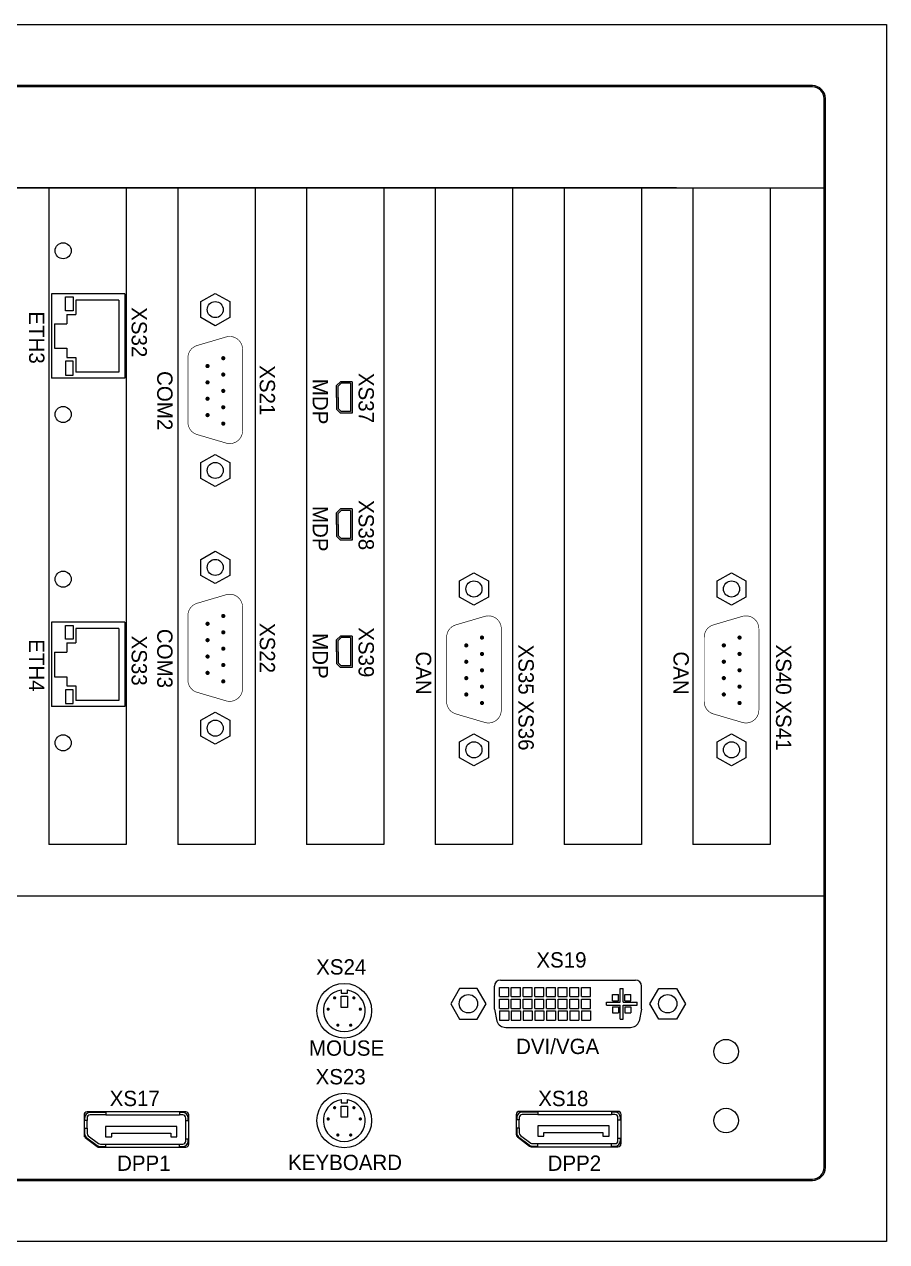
# Model space of a CAD drawing. Extents: x -2364 to 9601, y -871 to 1549.
# Drawn here: x 6161.4 to 6302.1, y -620.5 to -421.9 of the extents above; entities that cross this region are included whole.
import ezdxf

# ---------------------------------------------------------------- set-up
doc = ezdxf.new("R2010")
doc.units = 0
doc.layers.get('0').update_dxf_attribs({"linetype": 'CONTINUOUS'})
doc.layers.add('NRS', color=1, linetype='CONTINUOUS')

msp = doc.modelspace()

# ---------------------------------------------------------------- linework, layer by layer
at = {"color": 7, "lineweight": 13}
for p, q in [((6290.00172, -431.91984), (5842.57026, -431.91984)), ((6290.00172, -432.1299), (5842.57026, -432.1299)), ((6291.89228, -608.37169), (6291.89228, -434.02046)), ((6292.10234, -608.37169), (6292.10234, -434.02046)), ((6029.87117, -448.56369), (6291.89228, -448.56369)), ((6267.84423, -448.56369), (6108.49754, -448.56369)), ((6165.46338, -448.56369), (6165.46338, -555.69517)), ((6165.46338, -448.56369), (6165.46338, -555.69517)), ((6165.46338, -448.56369), (6165.46338, -555.69517)), ((6178.06708, -448.56369), (6178.06708, -555.69517)), ((6178.06708, -448.56369), (6178.06708, -555.69517)), ((6178.06708, -448.56369), (6178.06708, -555.69517)), ((6178.06708, -448.56369), (6178.06708, -555.69517)), ((6178.06708, -448.56369), (6178.06708, -555.69517)), ((6178.06708, -448.56369), (6178.06708, -555.69517)), ((6186.46955, -448.56369), (6186.46955, -555.69517)), ((6186.46955, -448.56369), (6186.46955, -555.69517)), ((6186.46955, -448.56369), (6186.46955, -555.69517)), ((6186.46955, -448.56369), (6186.46955, -555.69517)), ((6199.07325, -448.56369), (6199.07325, -555.69517)), ((6199.07325, -448.56369), (6199.07325, -555.69517)), ((6199.07325, -448.56369), (6199.07325, -555.69517)), ((6199.07325, -448.56369), (6199.07325, -555.69517)), ((6199.07325, -448.56369), (6199.07325, -555.69517)), ((6199.07325, -448.56369), (6199.07325, -555.69517)), ((6199.07325, -448.56369), (6199.07325, -555.69517)), ((6199.07325, -448.56369), (6199.07325, -555.69517)), ((6207.47572, -448.56369), (6207.47572, -555.69517)), ((6220.07942, -448.56369), (6220.07942, -555.69517)), ((6220.07942, -448.56369), (6220.07942, -555.69517)), ((6228.48189, -448.56369), (6228.48189, -555.69517)), ((6228.48189, -448.56369), (6228.48189, -555.69517)), ((6241.0856, -448.56369), (6241.0856, -555.69517)), ((6241.0856, -448.56369), (6241.0856, -555.69517)), ((6241.0856, -448.56369), (6241.0856, -555.69517)), ((6241.0856, -448.56369), (6241.0856, -555.69517)), ((6249.48806, -448.56369), (6249.48806, -555.69517)), ((6262.09177, -448.56369), (6262.09177, -555.69517)), ((6270.49424, -448.56369), (6270.49424, -555.69517)), ((6270.49424, -448.56369), (6270.49424, -555.69517)), ((6283.09794, -448.56369), (6283.09794, -555.69517)), ((6283.09794, -448.56369), (6283.09794, -555.69517)), ((6283.09794, -448.56369), (6283.09794, -555.69517)), ((6165.85649, -465.8828), (6165.85649, -479.6328)), ((6177.85649, -465.8828), (6165.85649, -465.8828)), ((6168.15363, -468.6328), (6168.15363, -466.3828)), ((6168.15363, -466.3828), (6169.40363, -466.3828)), ((6169.40363, -466.3828), (6169.40363, -468.6328)), ((6177.85649, -465.8828), (6177.85649, -479.6328)), ((6190.22074, -467.13977), (6192.58132, -465.82834)), ((6192.58132, -465.82834), (6194.94191, -467.13977)), ((6169.85649, -466.8828), (6169.85649, -469.2578)), ((6176.85649, -466.8828), (6169.85649, -466.8828)), ((6176.85649, -466.8828), (6176.85649, -478.6328)), ((6190.22074, -469.76265), (6190.22074, -467.13977)), ((6194.94191, -467.13977), (6194.94191, -469.76265)), ((6169.40363, -468.6328), (6168.15363, -468.6328)), ((6168.35649, -469.2578), (6169.85649, -469.2578)), ((6168.35649, -469.2578), (6168.35649, -470.7578)), ((6192.58132, -471.07409), (6190.22074, -469.76265)), ((6194.94191, -469.76265), (6192.58132, -471.07409)), ((6166.35649, -470.7578), (6166.35649, -474.7578)), ((6166.35649, -470.7578), (6168.35649, -470.7578)), ((6166.35649, -474.7578), (6168.35649, -474.7578)), ((6168.35649, -474.7578), (6168.35649, -476.2578)), ((6168.35649, -476.2578), (6169.85649, -476.2578)), ((6169.85649, -476.2578), (6169.85649, -478.6328)), ((6169.40363, -476.8828), (6168.15363, -476.8828)), ((6168.15363, -476.8828), (6168.15363, -479.1328)), ((6169.40363, -479.1328), (6169.40363, -476.8828)), ((6177.85649, -479.6328), (6165.85649, -479.6328)), ((6168.15363, -479.1328), (6169.40363, -479.1328)), ((6176.85649, -478.6328), (6169.85649, -478.6328)), ((6190.22074, -493.36853), (6192.58132, -492.05709)), ((6192.58132, -492.05709), (6194.94191, -493.36853)), ((6190.22074, -495.9914), (6190.22074, -493.36853)), ((6194.94191, -493.36853), (6194.94191, -495.9914)), ((6192.58132, -497.30284), (6190.22074, -495.9914)), ((6194.94191, -495.9914), (6192.58132, -497.30284)), ((6190.22074, -509.18382), (6192.58132, -507.87238)), ((6192.58132, -507.87238), (6194.94191, -509.18382)), ((6190.22074, -511.80669), (6190.22074, -509.18382)), ((6194.94191, -509.18382), (6194.94191, -511.80669)), ((6192.58132, -513.11813), (6190.22074, -511.80669)), ((6194.94191, -511.80669), (6192.58132, -513.11813)), ((6232.42316, -512.70769), (6234.78374, -511.39625)), ((6234.78374, -511.39625), (6237.14433, -512.70769)), ((6274.4355, -512.70769), (6276.79609, -511.39625)), ((6276.79609, -511.39625), (6279.15667, -512.70769)), ((6232.42316, -515.33057), (6232.42316, -512.70769)), ((6237.14433, -512.70769), (6237.14433, -515.33057)), ((6274.4355, -515.33057), (6274.4355, -512.70769)), ((6279.15667, -512.70769), (6279.15667, -515.33057)), ((6234.78374, -516.642), (6232.42316, -515.33057)), ((6237.14433, -515.33057), (6234.78374, -516.642)), ((6276.79609, -516.642), (6274.4355, -515.33057)), ((6279.15667, -515.33057), (6276.79609, -516.642)), ((6165.85649, -519.44853), (6165.85649, -533.19853)), ((6177.85649, -519.44853), (6165.85649, -519.44853)), ((6168.15363, -522.19853), (6168.15363, -519.94853)), ((6168.15363, -519.94853), (6169.40363, -519.94853)), ((6169.40363, -519.94853), (6169.40363, -522.19853)), ((6177.85649, -519.44853), (6177.85649, -533.19853)), ((6169.85649, -520.44853), (6169.85649, -522.82353)), ((6176.85649, -520.44853), (6169.85649, -520.44853)), ((6176.85649, -520.44853), (6176.85649, -532.19853)), ((6169.40363, -522.19853), (6168.15363, -522.19853)), ((6168.35649, -522.82353), (6169.85649, -522.82353)), ((6168.35649, -522.82353), (6168.35649, -524.32353)), ((6166.35649, -524.32353), (6166.35649, -528.32353)), ((6166.35649, -524.32353), (6168.35649, -524.32353)), ((6166.35649, -528.32353), (6168.35649, -528.32353)), ((6168.35649, -528.32353), (6168.35649, -529.82353)), ((6168.35649, -529.82353), (6169.85649, -529.82353)), ((6169.85649, -529.82353), (6169.85649, -532.19853)), ((6169.40363, -530.44853), (6168.15363, -530.44853)), ((6168.15363, -530.44853), (6168.15363, -532.69853)), ((6169.40363, -532.69853), (6169.40363, -530.44853)), ((6177.85649, -533.19853), (6165.85649, -533.19853)), ((6168.15363, -532.69853), (6169.40363, -532.69853)), ((6176.85649, -532.19853), (6169.85649, -532.19853)), ((6190.22074, -535.41257), (6192.58132, -534.10113)), ((6192.58132, -534.10113), (6194.94191, -535.41257)), ((6190.22074, -538.03544), (6190.22074, -535.41257)), ((6194.94191, -535.41257), (6194.94191, -538.03544)), ((6192.58132, -539.34688), (6190.22074, -538.03544)), ((6194.94191, -538.03544), (6192.58132, -539.34688)), ((6232.42316, -538.93644), (6234.78374, -537.62501)), ((6234.78374, -537.62501), (6237.14433, -538.93644)), ((6274.4355, -538.93644), (6276.79609, -537.62501)), ((6276.79609, -537.62501), (6279.15667, -538.93644)), ((6232.42316, -541.55932), (6232.42316, -538.93644)), ((6237.14433, -538.93644), (6237.14433, -541.55932)), ((6274.4355, -541.55932), (6274.4355, -538.93644)), ((6279.15667, -538.93644), (6279.15667, -541.55932)), ((6234.78374, -542.87076), (6232.42316, -541.55932)), ((6237.14433, -541.55932), (6234.78374, -542.87076)), ((6276.79609, -542.87076), (6274.4355, -541.55932)), ((6279.15667, -541.55932), (6276.79609, -542.87076)), ((6178.06708, -555.69517), (6165.46338, -555.69517)), ((6178.06708, -555.69517), (6165.46338, -555.69517)), ((6178.06708, -555.69517), (6165.46338, -555.69517)), ((6178.06708, -555.69517), (6165.46338, -555.69517)), ((6199.07325, -555.69517), (6186.46955, -555.69517)), ((6199.07325, -555.69517), (6186.46955, -555.69517)), ((6199.07325, -555.69517), (6186.46955, -555.69517)), ((6199.07325, -555.69517), (6186.46955, -555.69517)), ((6220.07942, -555.69517), (6207.47572, -555.69517)), ((6220.07942, -555.69517), (6207.47572, -555.69517)), ((6220.07942, -555.69517), (6207.47572, -555.69517)), ((6241.0856, -555.69517), (6228.48189, -555.69517)), ((6241.0856, -555.69517), (6228.48189, -555.69517)), ((6262.09177, -555.69517), (6249.48806, -555.69517)), ((6283.09794, -555.69517), (6270.49424, -555.69517)), ((6283.09794, -555.69517), (6270.49424, -555.69517)), ((6291.89228, -564.09764), (6029.87117, -564.09764)), ((6213.10379, -579.39907), (6213.10379, -579.92365)), ((6214.15294, -579.92365), (6214.15294, -579.39907)), ((6232.44083, -579.16743), (6230.99745, -581.66743)), ((6235.32758, -579.16743), (6232.44083, -579.16743)), ((6236.77096, -581.66743), (6235.32758, -579.16743)), ((6238.13421, -582.52743), (6238.13421, -578.80743)), ((6238.97421, -580.51243), (6238.97421, -579.01243)), ((6238.97421, -579.01243), (6240.47421, -579.01243)), ((6239.13421, -577.80743), (6261.13421, -577.80743)), ((6240.47421, -580.51243), (6240.47421, -579.01243)), ((6240.87921, -580.51243), (6240.87921, -579.01243)), ((6240.87921, -579.01243), (6242.37921, -579.01243)), ((6242.37921, -580.51243), (6242.37921, -579.01243)), ((6242.78421, -580.51243), (6242.78421, -579.01243)), ((6242.78421, -579.01243), (6244.28421, -579.01243)), ((6244.28421, -580.51243), (6244.28421, -579.01243)), ((6244.68921, -580.51243), (6244.68921, -579.01243)), ((6244.68921, -579.01243), (6246.18921, -579.01243)), ((6246.18921, -580.51243), (6246.18921, -579.01243)), ((6246.59421, -580.51243), (6246.59421, -579.01243)), ((6246.59421, -579.01243), (6248.09421, -579.01243)), ((6248.09421, -580.51243), (6248.09421, -579.01243)), ((6248.49921, -580.51243), (6248.49921, -579.01243)), ((6248.49921, -579.01243), (6249.99921, -579.01243)), ((6249.99921, -580.51243), (6249.99921, -579.01243)), ((6250.40421, -580.51243), (6250.40421, -579.01243)), ((6250.40421, -579.01243), (6251.90421, -579.01243)), ((6251.90421, -580.51243), (6251.90421, -579.01243)), ((6252.30921, -580.51243), (6252.30921, -579.01243)), ((6252.30921, -579.01243), (6253.80921, -579.01243)), ((6253.80921, -580.51243), (6253.80921, -579.01243)), ((6258.63421, -581.41743), (6258.63421, -579.16743)), ((6258.63421, -579.16743), (6259.13421, -579.16743)), ((6259.13421, -581.41743), (6259.13421, -579.16743)), ((6262.13421, -582.52743), (6262.13421, -578.80743)), ((6263.49745, -581.66743), (6264.94083, -579.16743)), ((6264.94083, -579.16743), (6267.82758, -579.16743)), ((6267.82758, -579.16743), (6269.27096, -581.66743)), ((6213.10379, -579.92365), (6214.15294, -579.92365)), ((6213.10379, -582.28423), (6213.10379, -580.44822)), ((6213.10379, -580.44822), (6214.15294, -580.44822)), ((6214.15294, -580.44822), (6214.15294, -582.28423)), ((6230.99745, -581.66743), (6232.44083, -584.16743)), ((6235.32758, -584.16743), (6236.77096, -581.66743)), ((6238.97421, -580.51243), (6240.47421, -580.51243)), ((6238.97421, -582.41743), (6238.97421, -580.91743)), ((6238.97421, -580.91743), (6240.47421, -580.91743)), ((6240.47421, -582.41743), (6240.47421, -580.91743)), ((6240.87921, -580.51243), (6242.37921, -580.51243)), ((6240.87921, -580.91743), (6242.37921, -580.91743)), ((6240.87921, -582.41743), (6240.87921, -580.91743)), ((6242.37921, -582.41743), (6242.37921, -580.91743)), ((6242.78421, -580.51243), (6244.28421, -580.51243)), ((6242.78421, -580.91743), (6244.28421, -580.91743)), ((6242.78421, -582.41743), (6242.78421, -580.91743)), ((6244.28421, -582.41743), (6244.28421, -580.91743)), ((6244.68921, -580.51243), (6246.18921, -580.51243)), ((6244.68921, -580.91743), (6246.18921, -580.91743)), ((6244.68921, -582.41743), (6244.68921, -580.91743)), ((6246.18921, -582.41743), (6246.18921, -580.91743)), ((6246.59421, -580.51243), (6248.09421, -580.51243)), ((6246.59421, -580.91743), (6248.09421, -580.91743)), ((6246.59421, -582.41743), (6246.59421, -580.91743)), ((6248.09421, -582.41743), (6248.09421, -580.91743)), ((6248.49921, -580.51243), (6249.99921, -580.51243)), ((6248.49921, -580.91743), (6249.99921, -580.91743)), ((6248.49921, -582.41743), (6248.49921, -580.91743)), ((6249.99921, -582.41743), (6249.99921, -580.91743)), ((6250.40421, -580.51243), (6251.90421, -580.51243)), ((6250.40421, -580.91743), (6251.90421, -580.91743)), ((6250.40421, -582.41743), (6250.40421, -580.91743)), ((6251.90421, -582.41743), (6251.90421, -580.91743)), ((6252.30921, -580.51243), (6253.80921, -580.51243)), ((6252.30921, -580.91743), (6253.80921, -580.91743)), ((6252.30921, -582.41743), (6252.30921, -580.91743)), ((6253.80921, -582.41743), (6253.80921, -580.91743)), ((6256.38421, -581.41743), (6258.63421, -581.41743)), ((6256.38421, -581.91743), (6256.38421, -581.41743)), ((6257.38421, -581.16743), (6257.38421, -580.16743)), ((6257.38421, -580.16743), (6258.38421, -580.16743)), ((6257.38421, -581.16743), (6258.38421, -581.16743)), ((6258.38421, -581.16743), (6258.38421, -580.16743)), ((6259.13421, -581.41743), (6261.38421, -581.41743)), ((6259.38421, -581.16743), (6259.38421, -580.16743)), ((6259.38421, -580.16743), (6260.38421, -580.16743)), ((6259.38421, -581.16743), (6260.38421, -581.16743)), ((6260.38421, -581.16743), (6260.38421, -580.16743)), ((6261.38421, -581.91743), (6261.38421, -581.41743)), ((6264.94083, -584.16743), (6263.49745, -581.66743)), ((6269.27096, -581.66743), (6267.82758, -584.16743)), ((6214.15294, -582.28423), (6213.10379, -582.28423)), ((6238.13421, -582.52743), (6238.54232, -584.50178)), ((6238.97421, -582.41743), (6240.47421, -582.41743)), ((6238.97421, -582.82243), (6238.97421, -584.32243)), ((6238.97421, -582.82243), (6240.47421, -582.82243)), ((6240.47421, -582.82243), (6240.47421, -584.32243)), ((6240.87921, -582.41743), (6242.37921, -582.41743)), ((6240.87921, -582.82243), (6242.37921, -582.82243)), ((6240.87921, -582.82243), (6240.87921, -584.32243)), ((6242.37921, -582.82243), (6242.37921, -584.32243)), ((6242.78421, -582.41743), (6244.28421, -582.41743)), ((6242.78421, -582.82243), (6244.28421, -582.82243)), ((6242.78421, -582.82243), (6242.78421, -584.32243)), ((6244.28421, -582.82243), (6244.28421, -584.32243)), ((6244.68921, -582.41743), (6246.18921, -582.41743)), ((6244.68921, -582.82243), (6246.18921, -582.82243)), ((6244.68921, -582.82243), (6244.68921, -584.32243)), ((6246.18921, -582.82243), (6246.18921, -584.32243)), ((6246.59421, -582.41743), (6248.09421, -582.41743)), ((6246.59421, -582.82243), (6248.09421, -582.82243)), ((6246.59421, -582.82243), (6246.59421, -584.32243)), ((6248.09421, -582.82243), (6248.09421, -584.32243)), ((6248.49921, -582.41743), (6249.99921, -582.41743)), ((6248.49921, -582.82243), (6249.99921, -582.82243)), ((6248.49921, -582.82243), (6248.49921, -584.32243)), ((6249.99921, -582.82243), (6249.99921, -584.32243)), ((6250.40421, -582.41743), (6251.90421, -582.41743)), ((6250.40421, -582.82243), (6251.90421, -582.82243)), ((6250.40421, -582.82243), (6250.40421, -584.32243)), ((6251.90421, -582.82243), (6251.90421, -584.32243)), ((6252.30921, -582.41743), (6253.80921, -582.41743)), ((6252.30921, -582.82243), (6253.80921, -582.82243)), ((6252.30921, -582.82243), (6252.30921, -584.32243)), ((6253.80921, -582.82243), (6253.80921, -584.32243)), ((6256.38421, -581.91743), (6258.63421, -581.91743)), ((6257.38421, -582.16743), (6258.38421, -582.16743)), ((6257.38421, -582.16743), (6257.38421, -583.16743)), ((6257.38421, -583.16743), (6258.38421, -583.16743)), ((6258.38421, -582.16743), (6258.38421, -583.16743)), ((6258.63421, -584.16743), (6258.63421, -581.91743)), ((6259.13421, -581.91743), (6261.38421, -581.91743)), ((6259.13421, -584.16743), (6259.13421, -581.91743)), ((6259.38421, -582.16743), (6259.38421, -583.16743)), ((6259.38421, -582.16743), (6260.38421, -582.16743)), ((6259.38421, -583.16743), (6260.38421, -583.16743)), ((6260.38421, -582.16743), (6260.38421, -583.16743)), ((6262.13421, -582.52743), (6261.72609, -584.50178)), ((6232.44083, -584.16743), (6235.32758, -584.16743)), ((6238.97421, -584.32243), (6240.47421, -584.32243)), ((6239.96534, -585.52743), (6260.30307, -585.52743)), ((6240.87921, -584.32243), (6242.37921, -584.32243)), ((6242.78421, -584.32243), (6244.28421, -584.32243)), ((6244.68921, -584.32243), (6246.18921, -584.32243)), ((6246.59421, -584.32243), (6248.09421, -584.32243)), ((6248.49921, -584.32243), (6249.99921, -584.32243)), ((6250.40421, -584.32243), (6251.90421, -584.32243)), ((6252.30921, -584.32243), (6253.80921, -584.32243)), ((6258.63421, -584.16743), (6259.13421, -584.16743)), ((6267.82758, -584.16743), (6264.94083, -584.16743)), ((6213.10379, -597.30941), (6213.10379, -597.83399)), ((6214.15294, -597.83399), (6214.15294, -597.30941)), ((6213.10379, -597.83399), (6214.15294, -597.83399)), ((6213.10379, -598.35856), (6214.15294, -598.35856)), ((6213.10379, -600.19457), (6213.10379, -598.35856)), ((6214.15294, -598.35856), (6214.15294, -600.19457)), ((6214.15294, -600.19457), (6213.10379, -600.19457)), ((5842.57026, -610.26224), (6290.00172, -610.26224)), ((5842.57026, -610.4723), (6290.00172, -610.4723))]:
    msp.add_line(p, q, dxfattribs=at)
at = {"lineweight": 13}
for p, q in [((6212.36393, -480.8503), (6212.99893, -480.2128)), ((6212.61393, -480.95356), (6213.10277, -480.4628)), ((6214.90393, -480.2128), (6212.99893, -480.2128)), ((6214.65393, -480.4628), (6213.10277, -480.4628)), ((6214.65393, -480.4628), (6214.65393, -485.0628)), ((6214.90393, -480.2128), (6214.90393, -485.3128)), ((6212.36393, -482.7628), (6212.36393, -480.8503)), ((6212.61393, -482.7628), (6212.61393, -480.95356)), ((6212.36393, -482.7628), (6212.36393, -484.6753)), ((6212.61393, -482.7628), (6212.61393, -484.57203)), ((6212.36393, -484.6753), (6212.99893, -485.3128)), ((6212.61393, -484.57203), (6213.10277, -485.0628)), ((6214.90393, -485.3128), (6212.99893, -485.3128)), ((6214.65393, -485.0628), (6213.10277, -485.0628)), ((6212.36393, -501.59311), (6212.99893, -500.95561)), ((6212.36393, -501.59311), (6212.99893, -500.95561)), ((6212.36393, -503.50561), (6212.36393, -501.59311)), ((6212.36393, -503.50561), (6212.36393, -501.59311)), ((6212.61393, -501.69638), (6213.10277, -501.20561)), ((6212.61393, -501.69638), (6213.10277, -501.20561)), ((6212.61393, -503.50561), (6212.61393, -501.69638)), ((6212.61393, -503.50561), (6212.61393, -501.69638)), ((6214.90393, -500.95561), (6212.99893, -500.95561)), ((6214.90393, -500.95561), (6212.99893, -500.95561)), ((6214.65393, -501.20561), (6213.10277, -501.20561)), ((6214.65393, -501.20561), (6213.10277, -501.20561)), ((6214.65393, -501.20561), (6214.65393, -505.80561)), ((6214.65393, -501.20561), (6214.65393, -505.80561)), ((6214.90393, -500.95561), (6214.90393, -506.05561)), ((6214.90393, -500.95561), (6214.90393, -506.05561)), ((6212.36393, -503.50561), (6212.36393, -505.41811)), ((6212.36393, -503.50561), (6212.36393, -505.41811)), ((6212.61393, -503.50561), (6212.61393, -505.31484)), ((6212.61393, -503.50561), (6212.61393, -505.31484)), ((6212.36393, -505.41811), (6212.99893, -506.05561)), ((6212.36393, -505.41811), (6212.99893, -506.05561)), ((6212.61393, -505.31484), (6213.10277, -505.80561)), ((6212.61393, -505.31484), (6213.10277, -505.80561)), ((6214.90393, -506.05561), (6212.99893, -506.05561)), ((6214.90393, -506.05561), (6212.99893, -506.05561)), ((6214.65393, -505.80561), (6213.10277, -505.80561)), ((6214.65393, -505.80561), (6213.10277, -505.80561)), ((6212.36393, -522.33592), (6212.99893, -521.69842)), ((6212.36393, -522.33592), (6212.99893, -521.69842)), ((6212.61393, -522.43919), (6213.10277, -521.94842)), ((6212.61393, -522.43919), (6213.10277, -521.94842)), ((6214.90393, -521.69842), (6212.99893, -521.69842)), ((6214.90393, -521.69842), (6212.99893, -521.69842)), ((6214.65393, -521.94842), (6213.10277, -521.94842)), ((6214.65393, -521.94842), (6213.10277, -521.94842)), ((6214.65393, -521.94842), (6214.65393, -526.54842)), ((6214.65393, -521.94842), (6214.65393, -526.54842)), ((6214.90393, -521.69842), (6214.90393, -526.79842)), ((6214.90393, -521.69842), (6214.90393, -526.79842)), ((6212.36393, -524.24842), (6212.36393, -522.33592)), ((6212.36393, -524.24842), (6212.36393, -522.33592)), ((6212.61393, -524.24842), (6212.61393, -522.43919)), ((6212.61393, -524.24842), (6212.61393, -522.43919)), ((6212.36393, -524.24842), (6212.36393, -526.16092)), ((6212.36393, -524.24842), (6212.36393, -526.16092)), ((6212.36393, -526.16092), (6212.99893, -526.79842)), ((6212.36393, -526.16092), (6212.99893, -526.79842)), ((6212.61393, -524.24842), (6212.61393, -526.05765)), ((6212.61393, -524.24842), (6212.61393, -526.05765)), ((6212.61393, -526.05765), (6213.10277, -526.54842)), ((6212.61393, -526.05765), (6213.10277, -526.54842)), ((6214.90393, -526.79842), (6212.99893, -526.79842)), ((6214.90393, -526.79842), (6212.99893, -526.79842)), ((6214.65393, -526.54842), (6213.10277, -526.54842)), ((6214.65393, -526.54842), (6213.10277, -526.54842))]:
    msp.add_line(p, q, dxfattribs=at)
at = {"color": 7, "linetype": 'Continuous', "lineweight": 13}
for p, q in [((6187.78003, -599.30722), (6171.68003, -599.30722)), ((6187.78003, -599.30722), (6171.68003, -599.30722)), ((6174.73003, -599.40722), (6172.18003, -599.40722)), ((6174.73003, -599.40722), (6172.18003, -599.40722)), ((6174.73003, -599.30722), (6174.73003, -599.40722)), ((6174.73003, -599.30722), (6174.73003, -599.40722)), ((6174.73003, -599.40722), (6174.73003, -599.80722)), ((6174.73003, -599.40722), (6174.73003, -599.80722)), ((6186.73003, -599.30722), (6186.73003, -599.40722)), ((6186.73003, -599.30722), (6186.73003, -599.40722)), ((6187.28003, -599.40722), (6186.73003, -599.40722)), ((6186.73003, -599.40722), (6186.73003, -599.80722)), ((6187.28003, -599.40722), (6186.73003, -599.40722)), ((6186.73003, -599.40722), (6186.73003, -599.80722)), ((6258.26966, -599.22679), (6242.16966, -599.22679)), ((6258.26966, -599.22679), (6242.16966, -599.22679)), ((6245.21966, -599.32679), (6242.66966, -599.32679)), ((6245.21966, -599.32679), (6242.66966, -599.32679)), ((6245.21966, -599.22679), (6245.21966, -599.32679)), ((6245.21966, -599.22679), (6245.21966, -599.32679)), ((6245.21966, -599.32679), (6245.21966, -599.72679)), ((6245.21966, -599.32679), (6245.21966, -599.72679)), ((6257.21966, -599.22679), (6257.21966, -599.32679)), ((6257.21966, -599.22679), (6257.21966, -599.32679)), ((6257.76966, -599.32679), (6257.21966, -599.32679)), ((6257.21966, -599.32679), (6257.21966, -599.72679)), ((6257.76966, -599.32679), (6257.21966, -599.32679)), ((6257.21966, -599.32679), (6257.21966, -599.72679)), ((6171.18003, -599.80722), (6171.18003, -603.06938)), ((6171.18003, -599.80722), (6171.18003, -603.06938)), ((6171.28003, -600.68722), (6171.18003, -600.68722)), ((6171.28003, -600.68722), (6171.18003, -600.68722)), ((6171.28003, -600.30722), (6171.28003, -600.68722)), ((6171.28003, -600.30722), (6171.28003, -600.68722)), ((6171.68003, -600.68722), (6171.28003, -600.68722)), ((6171.68003, -600.68722), (6171.28003, -600.68722)), ((6171.68003, -600.30722), (6171.68003, -600.68722)), ((6171.68003, -600.30722), (6171.68003, -600.68722)), ((6171.68003, -601.97221), (6171.68003, -600.68722)), ((6171.68003, -601.97221), (6171.68003, -600.68722)), ((6174.73003, -599.80722), (6172.18003, -599.80722)), ((6174.73003, -599.80722), (6172.18003, -599.80722)), ((6174.73003, -599.80722), (6186.73003, -599.80722)), ((6174.73003, -599.80722), (6186.73003, -599.80722)), ((6187.28003, -599.80722), (6186.73003, -599.80722)), ((6187.28003, -599.80722), (6186.73003, -599.80722)), ((6187.78003, -600.68722), (6187.78003, -600.30722)), ((6187.78003, -600.68722), (6187.78003, -600.30722)), ((6187.78003, -603.68722), (6187.78003, -600.68722)), ((6187.78003, -600.68722), (6188.18003, -600.68722)), ((6187.78003, -603.68722), (6187.78003, -600.68722)), ((6187.78003, -600.68722), (6188.18003, -600.68722)), ((6188.18003, -600.68722), (6188.18003, -600.30722)), ((6188.18003, -600.68722), (6188.18003, -600.30722)), ((6188.18003, -600.68722), (6188.28003, -600.68722)), ((6188.18003, -600.68722), (6188.28003, -600.68722)), ((6188.28003, -604.56722), (6188.28003, -599.80722)), ((6188.28003, -604.56722), (6188.28003, -599.80722)), ((6241.66966, -599.72679), (6241.66966, -602.98895)), ((6241.66966, -599.72679), (6241.66966, -602.98895)), ((6241.76966, -600.60679), (6241.66966, -600.60679)), ((6241.76966, -600.60679), (6241.66966, -600.60679)), ((6241.76966, -600.22679), (6241.76966, -600.60679)), ((6241.76966, -600.22679), (6241.76966, -600.60679)), ((6242.16966, -600.60679), (6241.76966, -600.60679)), ((6242.16966, -600.60679), (6241.76966, -600.60679)), ((6242.16966, -600.22679), (6242.16966, -600.60679)), ((6242.16966, -600.22679), (6242.16966, -600.60679)), ((6242.16966, -601.89178), (6242.16966, -600.60679)), ((6242.16966, -601.89178), (6242.16966, -600.60679)), ((6245.21966, -599.72679), (6242.66966, -599.72679)), ((6245.21966, -599.72679), (6242.66966, -599.72679)), ((6245.1975, -601.60679), (6245.1975, -603.28679)), ((6256.82978, -601.60679), (6245.1975, -601.60679)), ((6245.1975, -601.60679), (6245.1975, -603.28679)), ((6256.82978, -601.60679), (6245.1975, -601.60679)), ((6245.21966, -599.72679), (6257.21966, -599.72679)), ((6245.21966, -599.72679), (6257.21966, -599.72679)), ((6256.82978, -603.28679), (6256.82978, -601.60679)), ((6256.82978, -603.28679), (6256.82978, -601.60679)), ((6257.76966, -599.72679), (6257.21966, -599.72679)), ((6257.76966, -599.72679), (6257.21966, -599.72679)), ((6258.26966, -600.60679), (6258.26966, -600.22679)), ((6258.26966, -600.60679), (6258.26966, -600.22679)), ((6258.26966, -603.60679), (6258.26966, -600.60679)), ((6258.26966, -600.60679), (6258.66966, -600.60679)), ((6258.26966, -603.60679), (6258.26966, -600.60679)), ((6258.26966, -600.60679), (6258.66966, -600.60679)), ((6258.66966, -600.60679), (6258.66966, -600.22679)), ((6258.66966, -600.60679), (6258.66966, -600.22679)), ((6258.66966, -600.60679), (6258.76966, -600.60679)), ((6258.66966, -600.60679), (6258.76966, -600.60679)), ((6258.76966, -604.48679), (6258.76966, -599.72679)), ((6258.76966, -604.48679), (6258.76966, -599.72679)), ((6171.18003, -601.97221), (6171.28003, -601.97221)), ((6171.18003, -601.97221), (6171.28003, -601.97221)), ((6171.28003, -601.97221), (6171.68003, -601.97221)), ((6171.28003, -601.97221), (6171.28003, -602.81722)), ((6171.28003, -601.97221), (6171.68003, -601.97221)), ((6171.28003, -601.97221), (6171.28003, -602.81722)), ((6171.28003, -603.36938), (6171.28003, -602.81722)), ((6171.28003, -603.36938), (6171.28003, -602.81722)), ((6171.37727, -603.46729), (6173.34586, -604.96513)), ((6171.37727, -603.46729), (6173.34586, -604.96513)), ((6171.64003, -603.53722), (6173.3067, -604.78722)), ((6171.64003, -603.53722), (6173.3067, -604.78722)), ((6171.68003, -601.97221), (6171.68003, -602.81722)), ((6171.68003, -601.97221), (6171.68003, -602.81722)), ((6171.88003, -603.21722), (6173.5467, -604.46722)), ((6171.88003, -603.21722), (6173.5467, -604.46722)), ((6174.70788, -601.68722), (6174.70788, -603.36722)), ((6186.34015, -601.68722), (6174.70788, -601.68722)), ((6174.70788, -601.68722), (6174.70788, -603.36722)), ((6186.34015, -601.68722), (6174.70788, -601.68722)), ((6174.70788, -603.36722), (6175.70788, -603.36722)), ((6174.70788, -603.36722), (6175.70788, -603.36722)), ((6175.70788, -603.36722), (6175.70788, -602.76722)), ((6175.70788, -602.76722), (6185.34015, -602.76722)), ((6175.70788, -603.36722), (6175.70788, -602.76722)), ((6175.70788, -602.76722), (6185.34015, -602.76722)), ((6185.34015, -602.76722), (6185.34015, -603.36722)), ((6185.34015, -602.76722), (6185.34015, -603.36722)), ((6185.34015, -603.36722), (6186.34015, -603.36722)), ((6185.34015, -603.36722), (6186.34015, -603.36722)), ((6186.34015, -603.36722), (6186.34015, -601.68722)), ((6186.34015, -603.36722), (6186.34015, -601.68722)), ((6241.66966, -601.89178), (6241.76966, -601.89178)), ((6241.66966, -601.89178), (6241.76966, -601.89178)), ((6241.76966, -601.89178), (6242.16966, -601.89178)), ((6241.76966, -601.89178), (6241.76966, -602.73679)), ((6241.76966, -601.89178), (6242.16966, -601.89178)), ((6241.76966, -601.89178), (6241.76966, -602.73679)), ((6241.76966, -603.28895), (6241.76966, -602.73679)), ((6241.76966, -603.28895), (6241.76966, -602.73679)), ((6241.8669, -603.38686), (6243.83549, -604.8847)), ((6241.8669, -603.38686), (6243.83549, -604.8847)), ((6242.12966, -603.45679), (6243.79633, -604.70679)), ((6242.12966, -603.45679), (6243.79633, -604.70679)), ((6242.16966, -601.89178), (6242.16966, -602.73679)), ((6242.16966, -601.89178), (6242.16966, -602.73679)), ((6242.36966, -603.13679), (6244.03633, -604.38679)), ((6242.36966, -603.13679), (6244.03633, -604.38679)), ((6245.1975, -603.28679), (6246.1975, -603.28679)), ((6245.1975, -603.28679), (6246.1975, -603.28679)), ((6246.1975, -603.28679), (6246.1975, -602.68679)), ((6246.1975, -602.68679), (6255.82978, -602.68679)), ((6246.1975, -603.28679), (6246.1975, -602.68679)), ((6246.1975, -602.68679), (6255.82978, -602.68679)), ((6255.82978, -602.68679), (6255.82978, -603.28679)), ((6255.82978, -602.68679), (6255.82978, -603.28679)), ((6255.82978, -603.28679), (6256.82978, -603.28679)), ((6255.82978, -603.28679), (6256.82978, -603.28679)), ((6173.64863, -605.06722), (6187.78003, -605.06722)), ((6173.64863, -605.06722), (6187.78003, -605.06722)), ((6173.8467, -604.56722), (6174.73003, -604.56722)), ((6173.8467, -604.56722), (6174.73003, -604.56722)), ((6173.8467, -604.96722), (6174.73003, -604.96722)), ((6173.8467, -604.96722), (6174.73003, -604.96722)), ((6174.73003, -604.96722), (6174.73003, -604.56722)), ((6174.73003, -604.56722), (6186.73003, -604.56722)), ((6174.73003, -604.96722), (6174.73003, -604.56722)), ((6174.73003, -604.56722), (6186.73003, -604.56722)), ((6174.73003, -605.06722), (6174.73003, -604.96722)), ((6174.73003, -605.06722), (6174.73003, -604.96722)), ((6186.73003, -604.96722), (6186.73003, -604.56722)), ((6186.73003, -604.56722), (6187.28003, -604.56722)), ((6186.73003, -604.96722), (6186.73003, -604.56722)), ((6186.73003, -604.56722), (6187.28003, -604.56722)), ((6186.73003, -605.06722), (6186.73003, -604.96722)), ((6186.73003, -604.96722), (6187.28003, -604.96722)), ((6186.73003, -605.06722), (6186.73003, -604.96722)), ((6186.73003, -604.96722), (6187.28003, -604.96722)), ((6187.78003, -604.06722), (6187.78003, -603.68722)), ((6187.78003, -603.68722), (6188.18003, -603.68722)), ((6187.78003, -604.06722), (6187.78003, -603.68722)), ((6187.78003, -603.68722), (6188.18003, -603.68722)), ((6188.18003, -603.68722), (6188.28003, -603.68722)), ((6188.18003, -604.06722), (6188.18003, -603.68722)), ((6188.18003, -603.68722), (6188.28003, -603.68722)), ((6188.18003, -604.06722), (6188.18003, -603.68722)), ((6188.18003, -604.06722), (6188.18003, -604.86722)), ((6188.18003, -604.06722), (6188.18003, -604.86722)), ((6244.13825, -604.98679), (6258.26966, -604.98679)), ((6244.13825, -604.98679), (6258.26966, -604.98679)), ((6244.33633, -604.48679), (6245.21966, -604.48679)), ((6244.33633, -604.48679), (6245.21966, -604.48679)), ((6244.33633, -604.88679), (6245.21966, -604.88679)), ((6244.33633, -604.88679), (6245.21966, -604.88679)), ((6245.21966, -604.88679), (6245.21966, -604.48679)), ((6245.21966, -604.48679), (6257.21966, -604.48679)), ((6245.21966, -604.88679), (6245.21966, -604.48679)), ((6245.21966, -604.48679), (6257.21966, -604.48679)), ((6245.21966, -604.98679), (6245.21966, -604.88679)), ((6245.21966, -604.98679), (6245.21966, -604.88679)), ((6257.21966, -604.88679), (6257.21966, -604.48679)), ((6257.21966, -604.48679), (6257.76966, -604.48679)), ((6257.21966, -604.88679), (6257.21966, -604.48679)), ((6257.21966, -604.48679), (6257.76966, -604.48679)), ((6257.21966, -604.98679), (6257.21966, -604.88679)), ((6257.21966, -604.88679), (6257.76966, -604.88679)), ((6257.21966, -604.98679), (6257.21966, -604.88679)), ((6257.21966, -604.88679), (6257.76966, -604.88679)), ((6258.26966, -603.98679), (6258.26966, -603.60679)), ((6258.26966, -603.60679), (6258.66966, -603.60679)), ((6258.26966, -603.98679), (6258.26966, -603.60679)), ((6258.26966, -603.60679), (6258.66966, -603.60679)), ((6258.66966, -603.60679), (6258.76966, -603.60679)), ((6258.66966, -603.98679), (6258.66966, -603.60679)), ((6258.66966, -603.60679), (6258.76966, -603.60679)), ((6258.66966, -603.98679), (6258.66966, -603.60679)), ((6258.66966, -603.98679), (6258.66966, -604.78679)), ((6258.66966, -603.98679), (6258.66966, -604.78679))]:
    msp.add_line(p, q, dxfattribs=at)
at = {"color": 7, "lineweight": 13}
msp.add_lwpolyline([(5830.46964, -421.91984), (6302.10234, -421.91984), (6302.10234, -620.4723), (5830.46964, -620.4723)], close=True, dxfattribs=at)
for points, const_width in [([(6197.04021, -474.92756), (6197.04021, -488.20362, -0.500705616), (6194.34984, -490.21665), (6189.62867, -488.82807, -0.332706414), (6188.12244, -486.81504), (6188.12244, -476.31614, -0.332706414), (6189.62867, -474.3031), (6194.34984, -472.91452, -0.500705616)], 0.10492), ([(6193.72042, -476.37366, 1), (6194.06279, -476.37366, 1)], 0.34237), ([(6191.15664, -477.65182, 1), (6191.49901, -477.65182, 1)], 0.34237), ([(6191.15664, -480.3196, 1), (6191.49901, -480.3196, 1)], 0.34237), ([(6193.72042, -479.04144, 1), (6194.06279, -479.04144, 1)], 0.34237), ([(6193.72042, -481.70923, 1), (6194.06279, -481.70923, 1)], 0.34237), ([(6191.15664, -482.98739, 1), (6191.49901, -482.98739, 1)], 0.34237), ([(6193.72042, -484.37701, 1), (6194.06279, -484.37701, 1)], 0.34237), ([(6191.15664, -485.65517, 1), (6191.49901, -485.65517, 1)], 0.34237), ([(6193.72042, -487.0448, 1), (6194.06279, -487.0448, 1)], 0.34237), ([(6197.04021, -516.9716), (6197.04021, -530.24766, -0.500705616), (6194.34984, -532.2607), (6189.62867, -530.87211, -0.332706414), (6188.12244, -528.85908), (6188.12244, -518.36018, -0.332706414), (6189.62867, -516.34714), (6194.34984, -514.95856, -0.500705616)], 0.10492), ([(6193.72042, -518.4177, 1), (6194.06279, -518.4177, 1)], 0.34237), ([(6191.15664, -519.69586, 1), (6191.49901, -519.69586, 1)], 0.34237), ([(6239.24263, -520.49548), (6239.24263, -533.77153, -0.500705616), (6236.55226, -535.78457), (6231.83109, -534.39599, -0.332706414), (6230.32486, -532.38295), (6230.32486, -521.88406, -0.332706414), (6231.83109, -519.87102), (6236.55226, -518.48244, -0.500705616)], 0.10492), ([(6281.25498, -520.49548), (6281.25498, -533.77153, -0.500705616), (6278.56461, -535.78457), (6273.84343, -534.39599, -0.332706414), (6272.3372, -532.38295), (6272.3372, -521.88406, -0.332706414), (6273.84343, -519.87102), (6278.56461, -518.48244, -0.500705616)], 0.10492), ([(6191.15664, -522.36365, 1), (6191.49901, -522.36365, 1)], 0.34237), ([(6193.72042, -521.08549, 1), (6194.06279, -521.08549, 1)], 0.34237), ([(6235.92284, -521.94158, 1), (6236.26521, -521.94158, 1)], 0.34237), ([(6277.93518, -521.94158, 1), (6278.27755, -521.94158, 1)], 0.34237), ([(6193.72042, -523.75327, 1), (6194.06279, -523.75327, 1)], 0.34237), ([(6233.35906, -523.21974, 1), (6233.70143, -523.21974, 1)], 0.34237), ([(6275.3714, -523.21974, 1), (6275.71377, -523.21974, 1)], 0.34237), ([(6191.15664, -525.03143, 1), (6191.49901, -525.03143, 1)], 0.34237), ([(6193.72042, -526.42105, 1), (6194.06279, -526.42105, 1)], 0.34237), ([(6233.35906, -525.88752, 1), (6233.70143, -525.88752, 1)], 0.34237), ([(6235.92284, -524.60936, 1), (6236.26521, -524.60936, 1)], 0.34237), ([(6275.3714, -525.88752, 1), (6275.71377, -525.88752, 1)], 0.34237), ([(6277.93518, -524.60936, 1), (6278.27755, -524.60936, 1)], 0.34237), ([(6191.15664, -527.69921, 1), (6191.49901, -527.69921, 1)], 0.34237), ([(6235.92284, -527.27715, 1), (6236.26521, -527.27715, 1)], 0.34237), ([(6277.93518, -527.27715, 1), (6278.27755, -527.27715, 1)], 0.34237), ([(6193.72042, -529.08884, 1), (6194.06279, -529.08884, 1)], 0.34237), ([(6233.35906, -528.5553, 1), (6233.70143, -528.5553, 1)], 0.34237), ([(6235.92284, -529.94493, 1), (6236.26521, -529.94493, 1)], 0.34237), ([(6275.3714, -528.5553, 1), (6275.71377, -528.5553, 1)], 0.34237), ([(6277.93518, -529.94493, 1), (6278.27755, -529.94493, 1)], 0.34237), ([(6233.35906, -531.22309, 1), (6233.70143, -531.22309, 1)], 0.34237), ([(6275.3714, -531.22309, 1), (6275.71377, -531.22309, 1)], 0.34237), ([(6235.92284, -532.61271, 1), (6236.26521, -532.61271, 1)], 0.34237), ([(6277.93518, -532.61271, 1), (6278.27755, -532.61271, 1)], 0.34237), ([(6211.9235, -580.71051, 1), (6212.18579, -580.71051, 1)], 0.26229), ([(6215.07095, -580.71051, 1), (6215.33324, -580.71051, 1)], 0.26229), ([(6210.87435, -582.54652, 1), (6211.13664, -582.54652, 1)], 0.26229), ([(6216.1201, -582.54652, 1), (6216.38239, -582.54652, 1)], 0.26229), ([(6212.44807, -585.1694, 1), (6212.71036, -585.1694, 1)], 0.26229), ([(6214.54638, -585.1694, 1), (6214.80866, -585.1694, 1)], 0.26229), ([(6211.9235, -598.62085, 1), (6212.18579, -598.62085, 1)], 0.26229), ([(6215.07095, -598.62085, 1), (6215.33324, -598.62085, 1)], 0.26229), ([(6210.87435, -600.45686, 1), (6211.13664, -600.45686, 1)], 0.26229), ([(6216.1201, -600.45686, 1), (6216.38239, -600.45686, 1)], 0.26229), ([(6212.44807, -603.07974, 1), (6212.71036, -603.07974, 1)], 0.26229), ([(6214.54638, -603.07974, 1), (6214.80866, -603.07974, 1)], 0.26229)]:
    msp.add_lwpolyline(points, format="xyb", close=True, dxfattribs=dict(at, const_width=const_width))
at = {"color": 7, "lineweight": 13, "const_width": 0.1}
msp.add_lwpolyline([(6239.13421, -577.80743), (6261.13421, -577.80743, -0.414213562), (6262.13421, -578.80743), (6262.13421, -582.52743), (6261.72609, -584.50178, -0.389264752), (6260.30307, -585.52743), (6239.96534, -585.52743, -0.322822806), (6238.54232, -584.50178), (6238.13421, -582.52743), (6238.13421, -578.80743, -0.414213562), (6239.13421, -577.80743, -1)], format="xyb", dxfattribs=at)
at = {"color": 7, "lineweight": 13}
for centre, radius in [((6167.77306, -458.84914), 1.31144), ((6192.58132, -468.45121), 1.31144), ((6167.77306, -485.55091), 1.31144), ((6192.58132, -494.67996), 1.31144), ((6192.58132, -510.49525), 1.31144), ((6167.77306, -512.41488), 1.31144), ((6234.78374, -514.01913), 1.31144), ((6276.79609, -514.01913), 1.31144), ((6192.58132, -536.72401), 1.31144), ((6167.77306, -539.11665), 1.31144), ((6234.78374, -540.24788), 1.31144), ((6276.79609, -540.24788), 1.31144), ((6213.62837, -582.80881), 4.45889), ((6233.88421, -581.66743), 1.5), ((6266.38421, -581.66743), 1.5), ((6275.91072, -589.47992), 2), ((6213.62837, -600.71915), 4.45889), ((6275.91072, -600.71915), 2)]:
    msp.add_circle(centre, radius, dxfattribs=at)
for centre, radius, start, end in [((6290.00172, -434.02046), 2.10062, 0, 90), ((6290.00172, -434.02046), 1.89056, 0, 90), ((6213.62837, -582.80881), 3.40974, 98.7461623, 81.2538377), ((6239.13421, -578.80743), 1, 90, 180), ((6261.13421, -578.80743), 1, 0, 90), ((6239.96534, -584.02743), 1.5, 198.4349488, 270), ((6260.30307, -584.02743), 1.5, 270, 341.5650512), ((6213.62837, -600.71915), 3.40974, 98.7461623, 81.2538377), ((6290.00172, -608.37169), 2.10062, 270, 0), ((6290.00172, -608.37169), 1.89056, 270, 0)]:
    msp.add_arc(centre, radius, start, end, dxfattribs=at)
at = {"color": 7, "linetype": 'Continuous', "lineweight": 13}
for centre, radius, start, end in [((6171.68003, -599.80722), 0.5, 90, 180), ((6171.68003, -599.80722), 0.5, 90, 180), ((6172.18003, -600.30722), 0.9, 90, 180), ((6172.18003, -600.30722), 0.9, 90, 180), ((6187.28003, -600.30722), 0.9, 0, 90), ((6187.28003, -600.30722), 0.9, 0, 90), ((6187.78003, -599.80722), 0.5, 0, 90), ((6187.78003, -599.80722), 0.5, 0, 90), ((6242.16966, -599.72679), 0.5, 90, 180), ((6242.16966, -599.72679), 0.5, 90, 180), ((6242.66966, -600.22679), 0.9, 90, 180), ((6242.66966, -600.22679), 0.9, 90, 180), ((6257.76966, -600.22679), 0.9, 0, 90), ((6257.76966, -600.22679), 0.9, 0, 90), ((6258.26966, -599.72679), 0.5, 0, 90), ((6258.26966, -599.72679), 0.5, 0, 90), ((6172.18003, -600.30722), 0.5, 90, 180), ((6172.18003, -600.30722), 0.5, 90, 180), ((6187.28003, -600.30722), 0.5, 0, 90), ((6187.28003, -600.30722), 0.5, 0, 90), ((6242.66966, -600.22679), 0.5, 90, 180), ((6242.66966, -600.22679), 0.5, 90, 180), ((6257.76966, -600.22679), 0.5, 0, 90), ((6257.76966, -600.22679), 0.5, 0, 90), ((6171.68003, -603.06938), 0.5, 180, 232.7335981), ((6171.68003, -603.06938), 0.5, 180, 232.7335981), ((6172.18003, -602.81722), 0.9, 180, 233.1301024), ((6172.18003, -602.81722), 0.9, 180, 233.1301024), ((6172.18003, -602.81722), 0.5, 180, 233.1301024), ((6172.18003, -602.81722), 0.5, 180, 233.1301024), ((6242.16966, -602.98895), 0.5, 180, 232.7335981), ((6242.16966, -602.98895), 0.5, 180, 232.7335981), ((6242.66966, -602.73679), 0.9, 180, 233.1301024), ((6242.66966, -602.73679), 0.9, 180, 233.1301024), ((6242.66966, -602.73679), 0.5, 180, 233.1301024), ((6242.66966, -602.73679), 0.5, 180, 233.1301024), ((6173.8467, -604.06722), 0.9, 233.1301024, 270), ((6173.8467, -604.06722), 0.9, 233.1301024, 270), ((6173.64863, -604.56722), 0.5, 232.7335981, 270), ((6173.64863, -604.56722), 0.5, 232.7335981, 270), ((6173.8467, -604.06722), 0.5, 233.1301024, 270), ((6173.8467, -604.06722), 0.5, 233.1301024, 270), ((6187.28003, -604.06722), 0.5, 270, 0), ((6187.28003, -604.06722), 0.9, 270, 0), ((6187.28003, -604.06722), 0.5, 270, 0), ((6187.28003, -604.06722), 0.9, 270, 0), ((6187.78003, -604.56722), 0.5, 270, 0), ((6187.78003, -604.56722), 0.5, 270, 0), ((6244.33633, -603.98679), 0.9, 233.1301024, 270), ((6244.33633, -603.98679), 0.9, 233.1301024, 270), ((6244.13825, -604.48679), 0.5, 232.7335981, 270), ((6244.13825, -604.48679), 0.5, 232.7335981, 270), ((6244.33633, -603.98679), 0.5, 233.1301024, 270), ((6244.33633, -603.98679), 0.5, 233.1301024, 270), ((6257.76966, -603.98679), 0.5, 270, 0), ((6257.76966, -603.98679), 0.9, 270, 0), ((6257.76966, -603.98679), 0.5, 270, 0), ((6257.76966, -603.98679), 0.9, 270, 0), ((6258.26966, -604.48679), 0.5, 270, 0), ((6258.26966, -604.48679), 0.5, 270, 0)]:
    msp.add_arc(centre, radius, start, end, dxfattribs=at)

# ---------------------------------------------------------------- texts
at = {"layer": 'NRS', "color": 7, "lineweight": 13}
for s, p in [('XS32', (6178.94214, -468.05056)), ('ETH3', (6162.22125, -468.73606)), ('XS21', (6199.83418, -477.51111)), ('COM2', (6183.1133, -478.47203)), ('MDP', (6208.48638, -479.73267)), ('XS37', (6215.95934, -478.76506)), ('XS38', (6215.95934, -499.50787)), ('MDP', (6208.48638, -500.47548)), ('XS22', (6199.83418, -519.55515)), ('XS33', (6178.94214, -521.6163)), ('COM3', (6183.1133, -520.51607)), ('MDP', (6208.48638, -521.21829)), ('XS39', (6215.95934, -520.25068)), ('ETH4', (6162.22125, -522.21308)), ('XS35 XS36', (6242.0366, -523.07902)), ('XS40 XS41', (6284.04895, -523.07902)), ('CAN', (6225.31572, -524.20501)), ('CAN', (6267.32806, -524.20501))]:
    msp.add_text(s, height=2.5, rotation=270, dxfattribs=at).set_placement(p)
for s, p in [('XS19', (6244.96967, -575.76601)), ('XS24', (6209.0472, -576.90738)), ('MOUSE', (6207.87918, -590.1463)), ('DVI/VGA', (6241.65667, -589.87031)), ('XS23', (6208.95621, -594.81772)), ('XS17', (6175.36739, -598.36715)), ('XS18', (6245.27381, -598.36715)), ('DPP1', (6176.57141, -608.92203)), ('KEYBOARD', (6204.47383, -608.7984)), ('DPP2', (6246.80073, -608.92203))]:
    msp.add_text(s, height=2.5, dxfattribs=at).set_placement(p)

doc.saveas('drawing.dxf')
